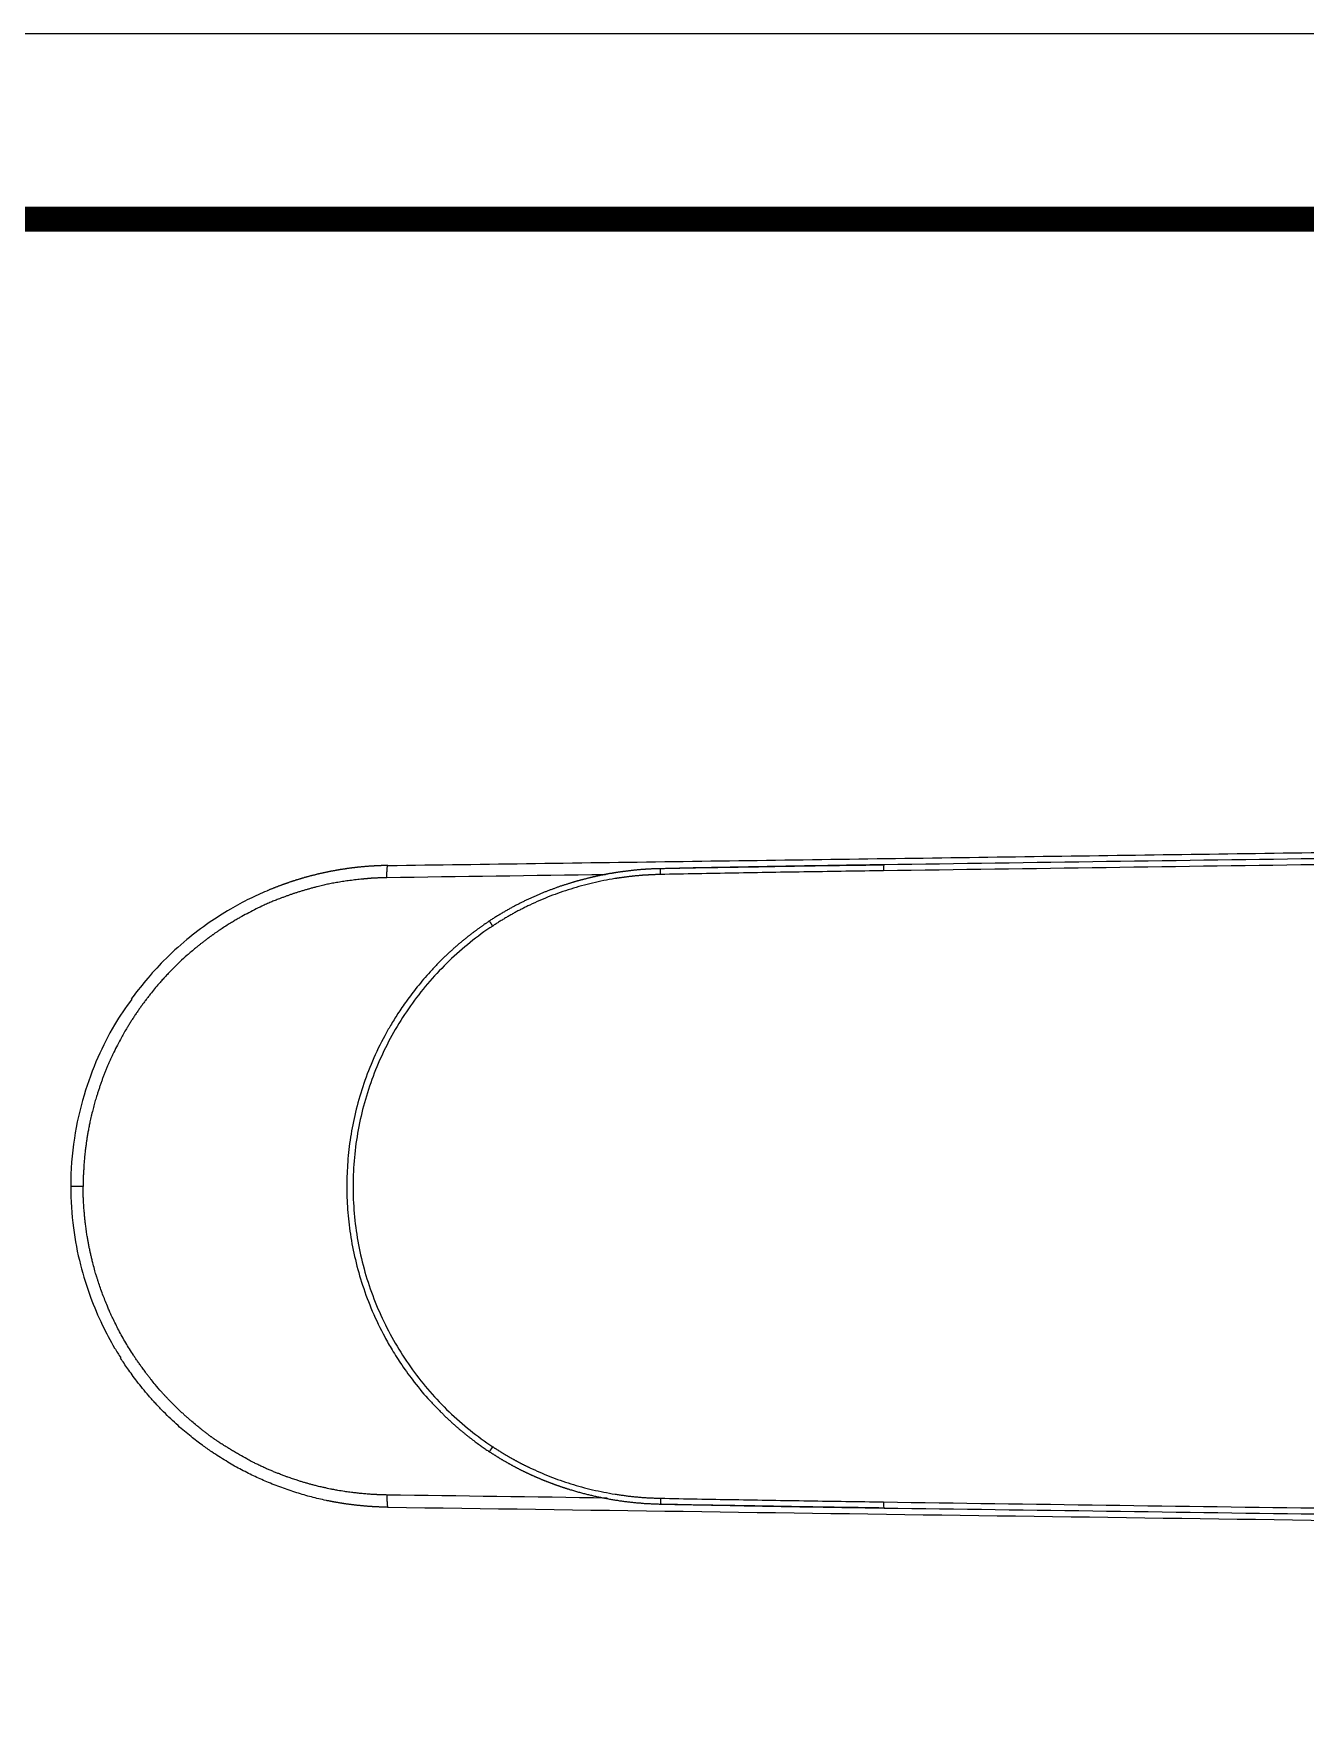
# Model space of a CAD drawing. Extents: x 0 to 790, y 0 to 579.
# Drawn here: x 368.6 to 460.8, y 456.2 to 578.8 of the extents above; entities that cross this region are included whole.
import ezdxf

# ---------------------------------------------------------------- set-up
doc = ezdxf.new("R2010")
doc.units = 0
doc.header["$LTSCALE"] = 10
doc.header["$MEASUREMENT"] = 0
doc.layers.get('0').update_dxf_attribs({"linetype": 'CONTINUOUS'})
doc.layers.add('1', color=7, linetype='CONTINUOUS')

msp = doc.modelspace()

# ---------------------------------------------------------------- linework, layer by layer
at = {"ltscale": 0.5}
msp.add_lwpolyline([(0, 0), (789.88, 0), (789.88, 578.76), (0, 578.76)], close=True, dxfattribs=at)
at = {"color": 5, "linetype": 'ByBlock', "lineweight": 200, "const_width": 1.82}
msp.add_lwpolyline([(12.7, 24.78), (777.1, 24.78), (777.1, 565.32), (12.7, 565.32)], close=True, dxfattribs=at)
at = {"layer": '1', "color": 7, "linetype": 'Continuous', "lineweight": 18}
for centre, major_axis, ratio, start_param, end_param in [((430.23, 518), (0.007, -0.5), 0.085364, 3.140371, 4.583709), ((401.89, 514.01), (0.276, -0.417), 0.014403, 3.107823, 4.576664), ((401.89, 476.36), (0.276, 0.417), 0.014402, 1.706513, 3.175364), ((430.23, 472.36), (0.007, 0.5), 0.085364, 1.699476, 3.142814)]:
    msp.add_ellipse(centre, major_axis=major_axis, ratio=ratio, start_param=start_param, end_param=end_param, dxfattribs=at)
for points, degree in [([(394.25, 518.45), (479.94, 519.65)], 1), ([(430.23, 518.5), (428.41, 518.48), (424.79, 518.42), (419.4, 518.33), (415.83, 518.26), (414.06, 518.22)], 3), ([(478.64, 519.18), (473.26, 519.11), (462.51, 518.95), (446.37, 518.73), (435.61, 518.58), (430.23, 518.5)], 3), ([(401.85, 514.06), (401.28, 513.69), (400.2, 512.89), (398.67, 511.55), (397.27, 510.08), (396.01, 508.49), (394.89, 506.79), (393.94, 505.02), (393.15, 503.17), (392.52, 501.26), (392.07, 499.29), (391.79, 497.28), (391.69, 495.25), (391.78, 493.22), (392.04, 491.2), (392.49, 489.21), (393.12, 487.25), (393.93, 485.37), (394.89, 483.57), (396.01, 481.87), (397.27, 480.29), (398.67, 478.81), (400.2, 477.48), (401.29, 476.68), (401.85, 476.3)], 3), ([(414.06, 472.14), (415.83, 472.11), (419.4, 472.04), (424.79, 471.94), (428.41, 471.89), (430.23, 471.86)], 3), ([(394.25, 471.92), (422.81, 471.52), (451.38, 471.12), (479.94, 470.72)], 3), ([(430.23, 471.86), (435.61, 471.79), (446.37, 471.64), (462.51, 471.41), (473.26, 471.26), (478.64, 471.19)], 3)]:
    msp.add_open_spline(points, degree=degree, dxfattribs=at)
at = {"layer": '1', "color": 7, "linetype": 'Continuous', "lineweight": 13}
for points in [[(478.61, 518.75), (473.23, 518.67), (462.47, 518.52), (446.33, 518.29), (435.57, 518.14), (430.19, 518.07)], [(410.02, 517.78), (404.74, 517.71), (399.46, 517.64), (394.18, 517.56)], [(430.19, 518.07), (428.37, 518.04), (424.75, 517.99), (419.36, 517.9), (415.79, 517.83), (414.01, 517.8)], [(410.15, 472.58), (404.82, 472.65), (399.5, 472.73), (394.18, 472.8)], [(414.01, 472.57), (415.79, 472.53), (419.36, 472.47), (424.75, 472.38), (428.37, 472.33), (430.19, 472.3)], [(430.19, 472.3), (435.57, 472.22), (446.33, 472.07), (462.47, 471.85), (473.23, 471.7), (478.61, 471.62)]]:
    msp.add_open_spline(points, degree=3, dxfattribs=at)
for points, knots in [([(394.18, 517.56), (394.15, 517.56), (394.1, 517.56), (394.02, 517.56), (393.94, 517.56), (393.86, 517.56), (393.78, 517.55), (393.7, 517.55), (393.63, 517.55), (393.55, 517.55), (393.47, 517.54), (393.39, 517.54), (393.31, 517.53), (393.24, 517.53), (393.16, 517.53), (393.08, 517.52), (393.01, 517.52), (392.93, 517.51), (392.85, 517.51), (392.78, 517.5), (392.7, 517.49), (392.62, 517.49), (392.55, 517.48), (392.47, 517.47), (392.35, 517.46), (392.17, 517.45), (391.95, 517.42), (391.72, 517.39), (391.42, 517.35), (391.06, 517.3), (390.64, 517.23), (390.24, 517.16), (389.87, 517.09), (389.5, 517), (389.17, 516.92), (388.88, 516.85), (388.64, 516.78), (388.39, 516.71), (388.15, 516.64), (387.91, 516.57), (387.68, 516.5), (387.46, 516.43), (387.25, 516.36), (387.04, 516.28), (386.82, 516.2), (386.6, 516.12), (386.35, 516.02), (386.07, 515.92), (385.76, 515.79), (385.44, 515.65), (385.04, 515.47), (384.57, 515.24), (384.04, 514.96), (383.6, 514.72), (383.25, 514.52), (382.97, 514.35), (382.66, 514.16), (382.33, 513.95), (382.04, 513.76), (381.8, 513.6), (381.66, 513.5), (381.57, 513.43), (381.52, 513.4), (381.48, 513.37), (381.45, 513.35), (381.41, 513.32), (381.37, 513.29), (381.3, 513.23), (381.18, 513.15), (381.02, 513.03), (380.85, 512.9), (380.67, 512.76), (380.49, 512.61), (380.26, 512.43), (380, 512.21), (379.61, 511.87), (379.15, 511.45), (378.71, 511.02), (378.38, 510.68), (378.15, 510.44), (377.94, 510.21), (377.69, 509.93), (377.41, 509.6), (377.14, 509.27), (376.93, 509), (376.76, 508.78), (376.59, 508.56), (376.42, 508.33), (376.26, 508.11), (376.11, 507.88), (375.95, 507.65), (375.79, 507.41), (375.64, 507.18), (375.49, 506.94), (375.32, 506.66), (375.13, 506.34), (374.9, 505.92), (374.64, 505.44), (374.43, 505.02), (374.28, 504.71), (374.19, 504.5), (374.09, 504.29), (374, 504.08), (373.9, 503.85), (373.8, 503.62), (373.71, 503.38), (373.61, 503.13), (373.52, 502.89), (373.43, 502.64), (373.35, 502.39), (373.26, 502.14), (373.19, 501.9), (373.12, 501.69), (373.06, 501.5), (373.01, 501.31), (372.95, 501.11), (372.9, 500.91), (372.85, 500.71), (372.79, 500.5), (372.74, 500.28), (372.69, 500.07), (372.64, 499.82), (372.58, 499.52), (372.52, 499.2), (372.46, 498.89), (372.42, 498.62), (372.38, 498.39), (372.36, 498.2), (372.34, 498.05), (372.32, 497.89), (372.3, 497.73), (372.28, 497.56), (372.26, 497.36), (372.24, 497.16), (372.22, 496.92), (372.2, 496.65), (372.19, 496.39), (372.18, 496.19), (372.17, 496.04), (372.16, 495.89), (372.16, 495.75), (372.16, 495.61), (372.15, 495.47), (372.15, 495.32), (372.15, 495.23), (372.15, 495.18)], [0, 0, 0, 0, 0.002284, 0.004563, 0.006838, 0.009108, 0.011374, 0.013635, 0.015892, 0.018144, 0.020392, 0.022636, 0.024875, 0.027109, 0.02934, 0.031566, 0.033788, 0.036005, 0.038219, 0.040428, 0.042633, 0.044835, 0.047032, 0.049225, 0.051413, 0.057825, 0.064347, 0.070979, 0.077722, 0.090407, 0.102824, 0.114219, 0.125273, 0.135739, 0.146673, 0.154149, 0.161557, 0.168898, 0.176172, 0.18338, 0.190523, 0.196811, 0.203211, 0.209722, 0.216348, 0.223087, 0.22994, 0.239624, 0.248755, 0.258896, 0.269366, 0.286959, 0.304133, 0.320901, 0.329801, 0.339252, 0.349255, 0.361154, 0.372444, 0.3796, 0.385533, 0.387447, 0.389519, 0.390652, 0.391785, 0.392918, 0.394142, 0.396504, 0.400804, 0.406879, 0.413391, 0.419729, 0.426256, 0.432973, 0.444994, 0.456174, 0.476874, 0.498966, 0.508907, 0.518252, 0.526983, 0.536235, 0.550449, 0.564379, 0.572406, 0.580416, 0.58841, 0.596389, 0.604238, 0.612189, 0.620244, 0.628403, 0.636627, 0.644675, 0.652548, 0.664449, 0.676839, 0.694265, 0.71096, 0.717472, 0.724048, 0.730686, 0.737389, 0.744157, 0.751585, 0.759051, 0.766555, 0.7741, 0.781685, 0.789312, 0.796982, 0.804695, 0.810321, 0.816031, 0.821826, 0.827707, 0.833675, 0.83973, 0.845871, 0.852365, 0.858697, 0.864869, 0.874295, 0.884441, 0.893104, 0.901219, 0.908789, 0.913137, 0.917559, 0.922055, 0.926625, 0.93127, 0.937356, 0.943304, 0.949114, 0.957741, 0.966958, 0.971189, 0.975391, 0.979563, 0.983707, 0.987823, 0.99191, 0.995969, 1, 1, 1, 1]), ([(394.18, 517.56), (394.18, 517.62), (394.18, 517.67), (394.18, 517.78), (394.18, 517.84), (394.18, 517.95), (394.19, 518), (394.19, 518.1), (394.19, 518.15), (394.2, 518.23), (394.2, 518.27), (394.21, 518.34), (394.22, 518.36), (394.23, 518.41), (394.23, 518.42), (394.24, 518.44), (394.25, 518.45), (394.25, 518.45)], [0, 0, 0, 0, 0.125, 0.125, 0.25, 0.25, 0.375, 0.375, 0.5, 0.5, 0.625, 0.625, 0.75, 0.75, 0.875, 0.875, 1, 1, 1, 1]), ([(414.01, 517.8), (413.99, 517.8), (413.94, 517.8), (413.87, 517.79), (413.8, 517.79), (413.72, 517.79), (413.65, 517.79), (413.58, 517.78), (413.51, 517.78), (413.44, 517.78), (413.36, 517.78), (413.29, 517.77), (413.22, 517.77), (413.15, 517.76), (413.08, 517.76), (413, 517.76), (412.93, 517.75), (412.86, 517.75), (412.79, 517.74), (412.72, 517.74), (412.65, 517.73), (412.57, 517.73), (412.5, 517.72), (412.43, 517.71), (412.36, 517.71), (412.29, 517.7), (412.22, 517.69), (412.14, 517.69), (412.07, 517.68), (412, 517.67), (411.93, 517.66), (411.86, 517.66), (411.79, 517.65), (411.71, 517.64), (411.64, 517.63), (411.57, 517.62), (411.5, 517.61), (411.43, 517.6), (411.36, 517.59), (411.29, 517.58), (411.22, 517.57), (411.14, 517.56), (411.07, 517.55), (411, 517.54), (410.93, 517.53), (410.86, 517.52), (410.79, 517.51), (410.47, 517.46), (409.9, 517.36), (409.1, 517.18), (408.3, 516.98), (407.52, 516.75), (406.75, 516.5), (406, 516.22), (405.26, 515.92), (404.73, 515.68), (404.4, 515.52), (404.27, 515.45), (404.14, 515.39), (404.01, 515.32), (403.88, 515.25), (403.74, 515.19), (403.61, 515.12), (403.48, 515.05), (403.36, 514.98), (403.23, 514.9), (403.1, 514.83), (402.97, 514.76), (402.84, 514.68), (402.72, 514.61), (402.59, 514.53), (402.47, 514.46), (402.34, 514.38), (402.22, 514.3), (402.09, 514.22), (401.97, 514.14), (401.89, 514.09), (401.85, 514.06)], [0, 0, 0, 0, 0.005614, 0.011226, 0.016837, 0.022446, 0.028053, 0.033659, 0.039263, 0.044866, 0.050467, 0.056067, 0.061666, 0.067263, 0.07286, 0.078455, 0.084049, 0.089642, 0.095234, 0.100825, 0.106415, 0.112004, 0.117593, 0.123181, 0.128768, 0.134355, 0.139941, 0.145527, 0.151112, 0.156697, 0.162281, 0.167865, 0.173449, 0.179033, 0.184617, 0.1902, 0.195784, 0.201368, 0.206951, 0.212535, 0.218119, 0.223704, 0.229289, 0.234874, 0.240459, 0.246045, 0.251632, 0.257219, 0.321333, 0.385185, 0.448855, 0.512423, 0.57463, 0.63665, 0.698561, 0.760443, 0.771924, 0.783395, 0.794855, 0.806306, 0.817747, 0.82918, 0.840605, 0.852022, 0.863432, 0.874836, 0.886233, 0.897626, 0.909013, 0.920396, 0.931775, 0.943151, 0.954524, 0.965895, 0.977264, 0.988632, 1, 1, 1, 1]), ([(401.85, 476.3), (401.87, 476.29), (401.9, 476.27), (401.96, 476.23), (402.02, 476.19), (402.07, 476.16), (402.13, 476.12), (402.19, 476.09), (402.24, 476.05), (402.3, 476.01), (402.36, 475.98), (402.41, 475.94), (402.47, 475.91), (402.53, 475.87), (402.58, 475.84), (402.64, 475.8), (402.7, 475.77), (402.76, 475.73), (402.81, 475.7), (402.87, 475.67), (402.93, 475.63), (402.99, 475.6), (403.05, 475.56), (403.1, 475.53), (403.16, 475.5), (403.22, 475.46), (403.28, 475.43), (403.34, 475.4), (403.4, 475.37), (403.46, 475.33), (403.52, 475.3), (403.57, 475.27), (403.63, 475.24), (403.69, 475.21), (403.75, 475.18), (403.81, 475.14), (403.87, 475.11), (403.93, 475.08), (403.99, 475.05), (404.05, 475.02), (404.11, 474.99), (404.17, 474.96), (404.23, 474.93), (404.29, 474.9), (404.36, 474.87), (404.42, 474.84), (404.48, 474.81), (404.76, 474.68), (405.26, 474.45), (406, 474.14), (406.75, 473.87), (407.52, 473.61), (408.3, 473.38), (409.1, 473.18), (409.91, 473.01), (410.5, 472.9), (410.87, 472.84), (411.02, 472.82), (411.16, 472.8), (411.31, 472.78), (411.46, 472.76), (411.61, 472.74), (411.76, 472.72), (411.91, 472.7), (412.06, 472.69), (412.21, 472.67), (412.36, 472.66), (412.51, 472.65), (412.66, 472.63), (412.81, 472.62), (412.96, 472.61), (413.11, 472.6), (413.26, 472.6), (413.41, 472.59), (413.56, 472.58), (413.71, 472.58), (413.86, 472.57), (413.96, 472.57), (414.01, 472.57)], [0, 0, 0, 0, 0.005189, 0.010378, 0.015567, 0.020756, 0.025946, 0.031136, 0.036326, 0.041517, 0.046708, 0.051899, 0.057092, 0.062284, 0.067478, 0.072672, 0.077867, 0.083063, 0.08826, 0.093457, 0.098656, 0.103856, 0.109056, 0.114258, 0.119461, 0.124665, 0.129871, 0.135078, 0.140286, 0.145496, 0.150707, 0.15592, 0.161134, 0.16635, 0.171568, 0.176787, 0.182008, 0.187231, 0.192456, 0.197683, 0.202912, 0.208143, 0.213376, 0.218611, 0.223848, 0.229088, 0.234329, 0.239574, 0.301455, 0.363374, 0.42541, 0.487642, 0.551206, 0.614886, 0.678761, 0.742911, 0.754583, 0.766252, 0.777921, 0.789589, 0.801256, 0.812923, 0.82459, 0.836259, 0.847929, 0.859601, 0.871275, 0.882953, 0.894634, 0.906319, 0.918008, 0.929703, 0.941402, 0.953108, 0.96482, 0.976539, 0.988266, 1, 1, 1, 1]), ([(394.18, 472.8), (394.18, 472.74), (394.18, 472.68), (394.18, 472.57), (394.18, 472.51), (394.18, 472.4), (394.19, 472.35), (394.19, 472.26), (394.19, 472.21), (394.2, 472.13), (394.2, 472.09), (394.21, 472.03), (394.22, 472), (394.23, 471.96), (394.23, 471.94), (394.24, 471.92), (394.25, 471.92), (394.25, 471.92)], [0, 0, 0, 0, 0.125, 0.125, 0.25, 0.25, 0.375, 0.375, 0.5, 0.5, 0.625, 0.625, 0.75, 0.75, 0.875, 0.875, 1, 1, 1, 1])]:
    msp.add_open_spline(points, degree=3, knots=knots, dxfattribs=at)
at = {"layer": '1', "color": 7, "linetype": 'Continuous', "lineweight": 18}
for points, knots in [([(394.25, 518.45), (394.23, 518.45), (394.18, 518.45), (394.11, 518.45), (394.03, 518.45), (393.96, 518.44), (393.89, 518.44), (393.81, 518.44), (393.74, 518.44), (393.67, 518.43), (393.6, 518.43), (393.52, 518.43), (393.45, 518.43), (393.38, 518.42), (393.3, 518.42), (393.23, 518.41), (393.16, 518.41), (393.08, 518.41), (393.01, 518.4), (392.94, 518.4), (392.86, 518.39), (392.79, 518.39), (392.72, 518.38), (392.64, 518.37), (392.57, 518.37), (392.49, 518.36), (392.42, 518.35), (392.35, 518.35), (392.27, 518.34), (392.2, 518.33), (392.13, 518.33), (392.05, 518.32), (391.98, 518.31), (391.9, 518.3), (391.83, 518.29), (391.76, 518.28), (391.68, 518.27), (391.61, 518.27), (391.53, 518.26), (391.46, 518.25), (391.39, 518.24), (391.31, 518.23), (391.24, 518.22), (391.16, 518.2), (391.09, 518.19), (391.01, 518.18), (390.94, 518.17), (390.87, 518.16), (390.79, 518.15), (390.72, 518.13), (390.64, 518.12), (390.57, 518.11), (390.49, 518.1), (390.42, 518.08), (390.35, 518.07), (390.27, 518.06), (390.2, 518.04), (390.12, 518.03), (390.05, 518.01), (389.97, 518), (389.9, 517.98), (389.83, 517.97), (389.75, 517.95), (389.68, 517.94), (389.6, 517.92), (389.53, 517.9), (389.45, 517.89), (389.38, 517.87), (389.3, 517.85), (389.23, 517.84), (389.16, 517.82), (389.08, 517.8), (389.01, 517.78), (388.93, 517.76), (388.86, 517.74), (388.78, 517.73), (388.71, 517.71), (388.64, 517.69), (388.56, 517.67), (388.49, 517.65), (388.41, 517.63), (388.34, 517.61), (388.26, 517.59), (388.19, 517.57), (388.12, 517.54), (388.04, 517.52), (387.97, 517.5), (387.89, 517.48), (387.82, 517.46), (387.74, 517.43), (387.67, 517.41), (387.6, 517.39), (387.52, 517.36), (387.45, 517.34), (387.37, 517.32), (387.3, 517.29), (387.23, 517.27), (387.15, 517.24), (387.08, 517.22), (387, 517.19), (386.93, 517.17), (386.86, 517.14), (386.78, 517.12), (386.71, 517.09), (386.64, 517.06), (386.56, 517.04), (386.49, 517.01), (386.42, 516.98), (386.34, 516.96), (386.27, 516.93), (386.2, 516.9), (386.12, 516.87), (386.05, 516.84), (385.98, 516.81), (385.9, 516.78), (385.83, 516.75), (385.76, 516.73), (385.68, 516.7), (385.61, 516.66), (385.54, 516.63), (385.07, 516.44), (384.15, 516.02), (382.75, 515.26), (381.22, 514.29), (379.58, 513.05), (378.05, 511.64), (376.72, 510.18), (375.98, 509.23), (375.64, 508.77)], [0, 0, 0, 0, 0.003351, 0.006705, 0.010062, 0.013421, 0.016782, 0.020146, 0.023512, 0.026881, 0.030253, 0.033626, 0.037002, 0.040381, 0.043762, 0.047146, 0.050532, 0.05392, 0.057311, 0.060704, 0.0641, 0.067498, 0.070898, 0.074301, 0.077707, 0.081114, 0.084524, 0.087937, 0.091352, 0.094769, 0.098189, 0.101611, 0.105036, 0.108463, 0.111893, 0.115325, 0.118759, 0.122196, 0.125635, 0.129077, 0.132521, 0.135968, 0.139417, 0.142868, 0.146322, 0.149778, 0.153237, 0.156698, 0.160162, 0.163628, 0.167096, 0.170567, 0.174041, 0.177517, 0.180995, 0.184475, 0.187959, 0.191444, 0.194932, 0.198423, 0.201915, 0.205411, 0.208908, 0.212409, 0.215911, 0.219416, 0.222924, 0.226433, 0.229946, 0.23346, 0.236977, 0.240497, 0.244019, 0.247543, 0.25107, 0.2546, 0.258131, 0.261665, 0.265202, 0.268741, 0.272282, 0.275826, 0.279373, 0.282921, 0.286472, 0.290026, 0.293582, 0.29714, 0.300701, 0.304264, 0.30783, 0.311398, 0.314969, 0.318542, 0.322117, 0.325695, 0.329275, 0.332858, 0.336443, 0.34003, 0.34362, 0.347213, 0.350807, 0.354405, 0.358004, 0.361606, 0.365211, 0.368818, 0.372427, 0.376039, 0.379653, 0.38327, 0.386889, 0.39051, 0.394134, 0.39776, 0.401389, 0.40502, 0.408654, 0.41229, 0.415928, 0.478525, 0.551582, 0.635094, 0.729054, 0.833455, 0.922018, 1, 1, 1, 1]), ([(414.06, 518.22), (414.03, 518.22), (413.98, 518.22), (413.9, 518.22), (413.83, 518.22), (413.75, 518.21), (413.67, 518.21), (413.6, 518.21), (413.52, 518.2), (413.44, 518.2), (413.36, 518.2), (413.29, 518.19), (413.21, 518.19), (413.13, 518.19), (413.05, 518.18), (412.98, 518.18), (412.9, 518.17), (412.82, 518.17), (412.74, 518.16), (412.67, 518.15), (412.59, 518.15), (412.51, 518.14), (412.43, 518.13), (412.36, 518.13), (412.28, 518.12), (412.2, 518.11), (412.12, 518.1), (412.04, 518.1), (411.97, 518.09), (411.89, 518.08), (411.81, 518.07), (411.73, 518.06), (411.65, 518.05), (411.58, 518.04), (411.5, 518.03), (411.42, 518.02), (411.34, 518.01), (411.26, 518), (411.19, 517.99), (411.11, 517.98), (411.03, 517.97), (410.95, 517.96), (410.87, 517.95), (410.79, 517.93), (410.72, 517.92), (410.64, 517.91), (410.56, 517.9), (410.48, 517.88), (410.4, 517.87), (410.32, 517.86), (410.24, 517.84), (410.17, 517.83), (410.09, 517.81), (410.01, 517.8), (409.93, 517.78), (409.85, 517.77), (409.77, 517.75), (409.69, 517.74), (409.62, 517.72), (409.54, 517.7), (409.46, 517.69), (409.38, 517.67), (409.3, 517.65), (409.22, 517.63), (409.15, 517.62), (409.07, 517.6), (408.99, 517.58), (408.91, 517.56), (408.83, 517.54), (408.75, 517.52), (408.67, 517.5), (408.6, 517.48), (408.52, 517.46), (408.44, 517.44), (408.36, 517.42), (408.28, 517.4), (408.2, 517.38), (408.12, 517.36), (408.05, 517.34), (407.97, 517.32), (407.89, 517.29), (407.81, 517.27), (407.73, 517.25), (407.65, 517.23), (407.58, 517.2), (407.5, 517.18), (407.41, 517.15), (407.32, 517.12), (407.22, 517.09), (407.12, 517.06), (407.01, 517.03), (406.91, 516.99), (406.81, 516.96), (406.7, 516.92), (406.6, 516.89), (406.5, 516.85), (406.39, 516.81), (406.29, 516.77), (406.18, 516.73), (406.08, 516.7), (405.97, 516.65), (405.86, 516.61), (405.76, 516.57), (405.65, 516.53), (405.54, 516.49), (405.43, 516.44), (405.32, 516.4), (405.22, 516.35), (405.11, 516.31), (405, 516.26), (404.89, 516.21), (404.78, 516.16), (404.67, 516.11), (404.56, 516.06), (404.45, 516.01), (404.34, 515.96), (404.22, 515.91), (404.11, 515.85), (404, 515.8), (403.89, 515.74), (403.78, 515.68), (403.67, 515.63), (403.55, 515.57), (403.44, 515.51), (403.33, 515.45), (403.21, 515.39), (403.1, 515.32), (402.99, 515.26), (402.87, 515.2), (402.76, 515.13), (402.65, 515.07), (402.53, 515), (402.42, 514.93), (402.3, 514.86), (402.19, 514.79), (402.07, 514.72), (401.96, 514.65), (401.84, 514.57), (401.73, 514.5), (401.65, 514.45), (401.62, 514.43)], [0, 0, 0, 0, 0.005843, 0.01169, 0.017541, 0.023397, 0.029258, 0.035123, 0.040992, 0.046866, 0.052744, 0.058627, 0.064515, 0.070406, 0.076303, 0.082203, 0.088108, 0.094018, 0.099932, 0.10585, 0.111772, 0.1177, 0.123631, 0.129567, 0.135507, 0.141452, 0.147401, 0.153354, 0.159312, 0.165274, 0.17124, 0.177211, 0.183186, 0.189165, 0.195149, 0.201137, 0.207129, 0.213126, 0.219127, 0.225132, 0.231142, 0.237155, 0.243173, 0.249196, 0.255222, 0.261253, 0.267288, 0.273327, 0.27937, 0.285418, 0.29147, 0.297526, 0.303587, 0.309651, 0.31572, 0.321794, 0.327871, 0.333953, 0.340039, 0.346129, 0.352224, 0.358323, 0.364426, 0.370534, 0.376646, 0.382762, 0.388882, 0.395007, 0.401136, 0.407269, 0.413407, 0.419549, 0.425696, 0.431846, 0.438001, 0.444161, 0.450325, 0.456493, 0.462665, 0.468842, 0.475023, 0.481209, 0.487399, 0.493594, 0.499793, 0.505996, 0.512204, 0.520216, 0.528273, 0.536377, 0.544526, 0.552722, 0.560963, 0.56925, 0.577582, 0.585961, 0.594385, 0.602856, 0.611372, 0.619934, 0.628541, 0.637195, 0.645894, 0.654639, 0.66343, 0.672267, 0.681149, 0.690077, 0.699052, 0.708071, 0.717137, 0.726249, 0.735406, 0.744609, 0.753858, 0.763153, 0.772494, 0.78188, 0.791313, 0.800791, 0.810316, 0.819886, 0.829502, 0.839164, 0.848872, 0.858626, 0.868425, 0.878271, 0.888162, 0.898099, 0.908082, 0.918112, 0.928187, 0.938308, 0.948475, 0.958688, 0.968947, 0.979252, 0.989603, 1, 1, 1, 1]), ([(430.22, 518.48), (429.52, 518.47), (428.22, 518.45), (426.44, 518.43), (424.99, 518.41), (423.83, 518.39), (422.66, 518.37), (421.21, 518.34), (419.24, 518.31), (416.76, 518.27), (414.93, 518.23), (413.94, 518.21)], [0, 0, 0, 0, 0.129012, 0.238272, 0.327778, 0.397531, 0.452479, 0.542872, 0.664256, 0.816632, 1, 1, 1, 1]), ([(401.62, 514.43), (401.59, 514.41), (401.55, 514.38), (401.49, 514.34), (401.42, 514.3), (401.36, 514.25), (401.29, 514.21), (401.22, 514.16), (401.15, 514.11), (401.08, 514.06), (401.01, 514.01), (400.94, 513.96), (400.87, 513.91), (400.8, 513.86), (400.72, 513.8), (400.64, 513.74), (400.57, 513.69), (400.49, 513.63), (400.41, 513.57), (400.33, 513.51), (400.25, 513.45), (400.17, 513.38), (400.09, 513.32), (400.01, 513.26), (399.92, 513.19), (399.84, 513.12), (399.75, 513.05), (399.67, 512.98), (399.58, 512.91), (399.49, 512.83), (399.4, 512.76), (399.31, 512.68), (399.22, 512.61), (399.13, 512.53), (399.04, 512.45), (398.95, 512.36), (398.86, 512.28), (398.76, 512.2), (398.67, 512.11), (398.58, 512.02), (398.48, 511.93), (398.39, 511.84), (398.29, 511.75), (398.19, 511.65), (398.1, 511.56), (398, 511.46), (397.9, 511.36), (397.8, 511.26), (397.7, 511.16), (397.61, 511.06), (397.51, 510.95), (397.41, 510.84), (397.02, 510.42), (396.4, 509.69), (395.62, 508.67), (394.98, 507.73), (394.46, 506.89), (393.82, 505.76), (393.11, 504.29), (392.41, 502.43), (391.88, 500.58), (391.52, 498.77), (391.32, 496.99), (391.25, 495.24), (391.31, 493.48), (391.51, 491.69), (391.87, 489.84), (392.4, 487.98), (393.1, 486.1), (393.85, 484.55), (394.58, 483.26), (395.29, 482.16), (396.2, 480.91), (396.97, 479.99), (397.5, 479.42), (397.7, 479.22), (397.89, 479.02), (398.08, 478.82), (398.27, 478.64), (398.46, 478.46), (398.64, 478.28), (398.83, 478.11), (399.01, 477.95), (399.19, 477.79), (399.36, 477.64), (399.54, 477.49), (399.71, 477.35), (399.88, 477.21), (400.04, 477.08), (400.2, 476.96), (400.36, 476.84), (400.51, 476.72), (400.66, 476.61), (400.81, 476.5), (400.96, 476.4), (401.09, 476.3), (401.23, 476.2), (401.36, 476.11), (401.49, 476.02), (401.57, 475.97), (401.62, 475.94)], [0, 0, 0, 0, 0.001653, 0.003339, 0.005056, 0.006805, 0.008586, 0.010399, 0.012244, 0.014121, 0.016029, 0.01797, 0.019942, 0.021946, 0.023983, 0.026051, 0.028151, 0.030282, 0.032446, 0.034642, 0.036869, 0.039129, 0.04142, 0.043743, 0.046098, 0.048485, 0.050904, 0.053355, 0.055837, 0.058352, 0.060898, 0.063476, 0.066087, 0.068729, 0.071402, 0.074108, 0.076846, 0.079615, 0.082417, 0.08525, 0.088115, 0.091012, 0.093941, 0.096902, 0.099895, 0.102919, 0.105976, 0.109064, 0.112184, 0.115337, 0.11852, 0.121736, 0.124984, 0.156456, 0.184689, 0.209684, 0.23144, 0.249958, 0.295061, 0.338695, 0.380861, 0.421559, 0.460791, 0.498556, 0.536846, 0.576575, 0.617743, 0.66035, 0.704397, 0.749885, 0.773523, 0.802253, 0.836075, 0.874988, 0.881333, 0.887556, 0.893655, 0.899632, 0.905485, 0.911215, 0.916823, 0.922308, 0.927669, 0.932908, 0.938024, 0.943016, 0.947886, 0.952633, 0.957256, 0.961757, 0.966135, 0.97039, 0.974522, 0.97853, 0.982416, 0.986179, 0.989819, 0.993336, 0.996729, 1, 1, 1, 1]), ([(375.68, 508.75), (375.23, 508.15), (374.31, 506.81), (373.14, 504.47), (372.12, 501.73), (371.42, 498.58), (371.25, 496.36), (371.25, 495.18)], [0, 0, 0, 0, 0.154338, 0.336372, 0.538002, 0.75922, 1, 1, 1, 1]), ([(371.25, 495.18), (371.25, 494.17), (371.37, 492.26), (371.89, 489.57), (372.62, 487.21), (373.48, 485.21), (374.24, 483.75), (374.73, 482.98), (374.89, 482.74)], [0, 0, 0, 0, 0.229506, 0.437821, 0.624924, 0.790804, 0.935459, 1, 1, 1, 1]), ([(394.18, 472.8), (394.15, 472.8), (394.1, 472.81), (394.03, 472.81), (393.96, 472.81), (393.88, 472.81), (393.81, 472.81), (393.73, 472.81), (393.66, 472.82), (393.59, 472.82), (393.51, 472.82), (393.44, 472.83), (393.36, 472.83), (393.23, 472.84), (393.03, 472.85), (392.73, 472.87), (392.38, 472.9), (392.04, 472.94), (391.74, 472.97), (391.44, 473.01), (391.08, 473.06), (390.69, 473.12), (390.35, 473.19), (390.1, 473.23), (389.9, 473.28), (389.7, 473.32), (389.46, 473.37), (389.17, 473.44), (388.88, 473.52), (388.63, 473.58), (388.39, 473.65), (388.15, 473.72), (387.91, 473.79), (387.64, 473.88), (387.34, 473.98), (387.08, 474.07), (386.9, 474.13), (386.79, 474.17), (386.66, 474.22), (386.53, 474.27), (386.36, 474.34), (386.15, 474.42), (385.9, 474.52), (385.65, 474.63), (385.38, 474.74), (385.11, 474.87), (384.84, 475), (384.58, 475.12), (384.31, 475.26), (383.95, 475.45), (383.62, 475.64), (383.34, 475.8), (383.19, 475.89), (383.05, 475.97), (382.91, 476.06), (382.78, 476.14), (382.65, 476.22), (382.49, 476.32), (382.28, 476.45), (382.09, 476.57), (381.93, 476.68), (381.84, 476.74), (381.75, 476.8), (381.67, 476.86), (381.6, 476.91), (381.54, 476.95), (381.48, 476.99), (381.42, 477.03), (381.37, 477.07), (381.3, 477.12), (381.24, 477.16), (381.17, 477.22), (381.09, 477.28), (381, 477.35), (380.9, 477.42), (380.81, 477.49), (380.72, 477.57), (380.61, 477.66), (380.46, 477.78), (380.24, 477.96), (380, 478.16), (379.81, 478.33), (379.69, 478.43), (379.61, 478.51), (379.51, 478.6), (379.42, 478.68), (379.32, 478.77), (379.22, 478.86), (379.1, 478.97), (378.96, 479.11), (378.8, 479.27), (378.66, 479.41), (378.54, 479.53), (378.43, 479.64), (378.3, 479.77), (378.16, 479.92), (378, 480.1), (377.73, 480.39), (377.43, 480.74), (377.15, 481.09), (376.97, 481.31), (376.85, 481.47), (376.73, 481.62), (376.62, 481.77), (376.52, 481.91), (376.4, 482.07), (376.26, 482.27), (376.1, 482.5), (375.94, 482.72), (375.75, 483.02), (375.51, 483.39), (375.24, 483.84), (374.98, 484.29), (374.74, 484.74), (374.51, 485.19), (374.33, 485.56), (374.19, 485.85), (374.11, 486.04), (374.01, 486.26), (373.83, 486.69), (373.56, 487.36), (373.33, 488.02), (373.19, 488.45), (373.14, 488.62), (373.09, 488.76), (373.05, 488.89), (372.98, 489.16), (372.89, 489.49), (372.8, 489.85), (372.73, 490.13), (372.67, 490.4), (372.61, 490.67), (372.56, 490.94), (372.51, 491.22), (372.47, 491.46), (372.43, 491.66), (372.41, 491.79), (372.4, 491.89), (372.39, 491.96), (372.37, 492.05), (372.35, 492.23), (372.32, 492.48), (372.29, 492.74), (372.26, 492.95), (372.25, 493.1), (372.24, 493.26), (372.22, 493.41), (372.21, 493.57), (372.2, 493.72), (372.19, 493.88), (372.18, 494.01), (372.18, 494.16), (372.17, 494.31), (372.16, 494.47), (372.16, 494.61), (372.16, 494.74), (372.15, 494.88), (372.15, 495.03), (372.15, 495.13), (372.15, 495.18)], [0, 0, 0, 0, 0.002132, 0.004264, 0.006395, 0.008527, 0.010658, 0.01279, 0.014922, 0.017053, 0.019184, 0.021316, 0.023447, 0.025578, 0.032739, 0.041363, 0.05145, 0.062439, 0.071229, 0.077822, 0.088627, 0.102787, 0.111259, 0.118701, 0.125112, 0.12889, 0.136084, 0.146694, 0.15425, 0.161648, 0.16889, 0.17611, 0.183326, 0.190536, 0.200618, 0.210704, 0.213795, 0.217235, 0.221025, 0.225165, 0.229655, 0.236908, 0.244519, 0.252489, 0.260817, 0.269503, 0.278507, 0.286692, 0.294057, 0.304482, 0.321966, 0.327105, 0.332054, 0.336812, 0.34138, 0.345757, 0.349944, 0.354765, 0.361851, 0.371204, 0.374708, 0.37802, 0.381139, 0.384065, 0.386271, 0.3884, 0.390454, 0.392432, 0.394572, 0.396712, 0.398852, 0.400991, 0.404437, 0.407857, 0.411251, 0.414618, 0.417461, 0.421619, 0.427093, 0.433882, 0.446153, 0.453553, 0.456082, 0.459753, 0.463444, 0.467155, 0.470886, 0.474636, 0.478407, 0.485055, 0.491681, 0.498287, 0.50199, 0.506466, 0.511715, 0.517736, 0.52453, 0.532097, 0.551729, 0.564219, 0.57042, 0.576295, 0.581846, 0.587072, 0.591974, 0.596551, 0.604732, 0.612733, 0.620556, 0.628199, 0.643265, 0.658334, 0.673406, 0.688481, 0.702556, 0.716628, 0.723478, 0.730311, 0.734727, 0.744033, 0.77072, 0.79741, 0.803678, 0.809932, 0.812523, 0.816499, 0.82186, 0.836504, 0.845828, 0.853756, 0.861685, 0.869614, 0.877543, 0.885473, 0.893403, 0.898476, 0.903521, 0.904894, 0.906857, 0.909408, 0.912547, 0.922628, 0.931229, 0.935697, 0.940164, 0.94463, 0.949096, 0.95356, 0.958024, 0.962487, 0.966949, 0.969507, 0.975346, 0.979825, 0.983485, 0.987281, 0.991299, 0.995539, 1, 1, 1, 1]), ([(394.25, 471.92), (394.23, 471.92), (394.18, 471.92), (394.1, 471.92), (394.02, 471.92), (393.95, 471.92), (393.87, 471.92), (393.79, 471.93), (393.72, 471.93), (393.64, 471.93), (393.56, 471.94), (393.49, 471.94), (393.41, 471.94), (393.33, 471.95), (393.26, 471.95), (393.18, 471.95), (393.1, 471.96), (393.03, 471.96), (392.95, 471.97), (392.87, 471.97), (392.79, 471.98), (392.72, 471.99), (392.64, 471.99), (392.56, 472), (392.49, 472.01), (392.41, 472.01), (392.33, 472.02), (392.25, 472.03), (392.18, 472.04), (392.1, 472.04), (392.02, 472.05), (391.95, 472.06), (391.87, 472.07), (391.79, 472.08), (391.71, 472.09), (391.64, 472.1), (391.56, 472.11), (391.48, 472.12), (391.4, 472.13), (391.33, 472.14), (391.25, 472.15), (391.17, 472.16), (391.09, 472.17), (391.02, 472.18), (390.94, 472.2), (390.86, 472.21), (390.78, 472.22), (390.71, 472.23), (390.63, 472.25), (390.55, 472.26), (390.47, 472.27), (390.4, 472.29), (390.32, 472.3), (390.24, 472.32), (390.16, 472.33), (390.08, 472.35), (390.01, 472.36), (389.93, 472.38), (389.85, 472.39), (389.44, 472.48), (388.7, 472.65), (387.63, 472.96), (386.54, 473.33), (385.5, 473.74), (384.49, 474.19), (383.5, 474.69), (382.49, 475.27), (381.59, 475.85), (380.74, 476.44), (379.92, 477.07), (378.97, 477.87), (378.13, 478.68), (377.43, 479.41), (376.92, 479.98), (376.47, 480.52), (376.06, 481.03), (375.71, 481.5), (375.4, 481.94), (375.12, 482.34), (374.95, 482.61), (374.87, 482.73)], [0, 0, 0, 0, 0.003307, 0.006617, 0.009928, 0.013242, 0.016558, 0.019876, 0.023196, 0.026519, 0.029844, 0.033171, 0.0365, 0.039831, 0.043164, 0.0465, 0.049838, 0.053178, 0.05652, 0.059864, 0.063211, 0.066559, 0.06991, 0.073263, 0.076619, 0.079976, 0.083336, 0.086698, 0.090062, 0.093428, 0.096796, 0.100167, 0.10354, 0.106915, 0.110292, 0.113671, 0.117053, 0.120437, 0.123823, 0.127211, 0.130601, 0.133994, 0.137389, 0.140786, 0.144185, 0.147586, 0.15099, 0.154395, 0.157803, 0.161213, 0.164626, 0.16804, 0.171457, 0.174876, 0.178297, 0.18172, 0.185146, 0.188574, 0.192004, 0.195436, 0.242697, 0.291072, 0.340563, 0.39117, 0.43647, 0.484273, 0.534579, 0.587388, 0.623293, 0.668019, 0.721565, 0.783931, 0.819348, 0.852317, 0.882838, 0.910912, 0.936538, 0.959717, 0.980447, 1, 1, 1, 1]), ([(401.62, 475.94), (401.64, 475.93), (401.68, 475.9), (401.74, 475.86), (401.81, 475.82), (401.87, 475.78), (401.93, 475.74), (402, 475.7), (402.06, 475.66), (402.12, 475.62), (402.18, 475.58), (402.25, 475.54), (402.31, 475.5), (402.37, 475.46), (402.44, 475.42), (402.5, 475.39), (402.56, 475.35), (402.63, 475.31), (402.69, 475.27), (402.75, 475.24), (402.82, 475.2), (402.88, 475.17), (402.94, 475.13), (403, 475.1), (403.07, 475.06), (403.13, 475.03), (403.19, 474.99), (403.25, 474.96), (403.32, 474.92), (403.38, 474.89), (403.44, 474.86), (403.5, 474.82), (403.57, 474.79), (403.63, 474.76), (403.69, 474.73), (403.75, 474.7), (403.81, 474.66), (403.88, 474.63), (403.94, 474.6), (404, 474.57), (404.06, 474.54), (404.12, 474.51), (404.18, 474.48), (404.25, 474.45), (404.31, 474.42), (404.37, 474.39), (404.43, 474.36), (404.49, 474.34), (404.55, 474.31), (404.61, 474.28), (404.67, 474.25), (404.74, 474.22), (404.8, 474.2), (404.86, 474.17), (404.92, 474.14), (404.98, 474.12), (405.04, 474.09), (405.1, 474.06), (405.16, 474.04), (405.22, 474.01), (405.28, 473.99), (405.34, 473.96), (405.4, 473.94), (405.46, 473.91), (405.52, 473.89), (405.58, 473.86), (405.64, 473.84), (405.7, 473.82), (405.75, 473.79), (405.81, 473.77), (405.87, 473.75), (405.93, 473.73), (405.99, 473.7), (406.05, 473.68), (406.11, 473.66), (406.17, 473.64), (406.22, 473.62), (406.28, 473.59), (406.34, 473.57), (406.4, 473.55), (406.46, 473.53), (406.51, 473.51), (406.57, 473.49), (406.63, 473.47), (406.69, 473.45), (406.74, 473.43), (406.8, 473.41), (406.86, 473.39), (406.91, 473.37), (406.97, 473.35), (407.03, 473.34), (407.08, 473.32), (407.14, 473.3), (407.2, 473.28), (407.25, 473.26), (407.31, 473.25), (407.36, 473.23), (407.45, 473.2), (407.56, 473.17), (407.71, 473.12), (407.85, 473.08), (408, 473.04), (408.14, 473), (408.29, 472.96), (408.43, 472.92), (408.58, 472.89), (408.72, 472.85), (408.87, 472.81), (409.01, 472.78), (409.16, 472.75), (409.3, 472.71), (409.45, 472.68), (409.59, 472.65), (409.74, 472.62), (409.88, 472.59), (410.03, 472.56), (410.17, 472.54), (410.32, 472.51), (410.46, 472.49), (410.61, 472.46), (410.75, 472.44), (410.9, 472.42), (411.04, 472.39), (411.19, 472.37), (411.33, 472.35), (411.48, 472.33), (411.62, 472.32), (411.77, 472.3), (411.91, 472.28), (412.05, 472.27), (412.2, 472.25), (412.34, 472.24), (412.49, 472.23), (412.63, 472.22), (412.77, 472.2), (412.92, 472.19), (413.06, 472.18), (413.2, 472.18), (413.35, 472.17), (413.49, 472.16), (413.63, 472.16), (413.77, 472.15), (413.91, 472.15), (414.01, 472.15), (414.06, 472.14)], [0, 0, 0, 0, 0.005746, 0.011479, 0.017197, 0.022901, 0.028592, 0.034268, 0.03993, 0.045578, 0.051212, 0.056832, 0.062438, 0.06803, 0.073608, 0.079172, 0.084722, 0.090258, 0.09578, 0.101288, 0.106782, 0.112262, 0.117728, 0.12318, 0.128618, 0.134042, 0.139452, 0.144848, 0.15023, 0.155598, 0.160952, 0.166292, 0.171618, 0.17693, 0.182228, 0.187512, 0.192783, 0.198039, 0.203281, 0.208509, 0.213723, 0.218923, 0.224109, 0.229282, 0.23444, 0.239584, 0.244714, 0.249831, 0.254933, 0.260021, 0.265095, 0.270156, 0.275202, 0.280234, 0.285253, 0.290257, 0.295248, 0.300224, 0.305187, 0.310135, 0.31507, 0.319991, 0.324897, 0.32979, 0.334669, 0.339534, 0.344385, 0.349221, 0.354044, 0.358853, 0.363648, 0.368429, 0.373196, 0.377949, 0.382689, 0.387414, 0.392125, 0.396822, 0.401505, 0.406175, 0.41083, 0.415472, 0.420099, 0.424712, 0.429312, 0.433897, 0.438469, 0.443026, 0.44757, 0.452099, 0.456615, 0.461117, 0.465604, 0.470078, 0.474538, 0.478983, 0.483415, 0.487833, 0.499299, 0.510751, 0.522187, 0.533608, 0.545015, 0.556406, 0.567783, 0.579144, 0.590491, 0.601823, 0.61314, 0.624443, 0.635731, 0.647004, 0.658262, 0.669506, 0.680736, 0.69195, 0.703151, 0.714336, 0.725507, 0.736664, 0.747806, 0.758934, 0.770047, 0.781146, 0.79223, 0.803299, 0.814354, 0.825394, 0.836419, 0.84743, 0.858425, 0.869406, 0.880372, 0.891323, 0.902259, 0.913179, 0.924085, 0.934976, 0.945851, 0.956711, 0.967556, 0.978386, 0.989201, 1, 1, 1, 1]), ([(413.94, 472.15), (414.64, 472.14), (415.93, 472.11), (417.71, 472.08), (419.17, 472.06), (420.33, 472.04), (421.5, 472.02), (422.94, 471.99), (424.92, 471.96), (427.4, 471.92), (429.22, 471.9), (430.22, 471.88)], [0, 0, 0, 0, 0.129012, 0.238272, 0.327778, 0.397531, 0.452479, 0.542872, 0.664256, 0.816632, 1, 1, 1, 1])]:
    msp.add_open_spline(points, degree=3, knots=knots, dxfattribs=at)
at = {"layer": '1', "color": 7, "linetype": 'Continuous', "lineweight": 13}
for points, weights in [([(414.01, 517.8), (414.01, 518), (414.02, 518.16), (414.04, 518.22)], [1.20017206479, 1.01743901093, 0.959815955589, 1.02730289877]), ([(372.15, 495.18), (371.67, 495.18), (371.31, 495.18), (371.25, 495.18)], [1.17119826855, 0.976733556308, 0.947938704344, 1.08481371266]), ([(414.01, 472.57), (414.01, 472.37), (414.02, 472.21), (414.04, 472.15)], [1.19558846594, 1.01518000239, 0.959576496906, 1.0287779495])]:
    msp.add_rational_spline(points, weights, degree=3, dxfattribs=at)
at = {"layer": '1', "color": 7, "linetype": 'Continuous', "lineweight": 18}
for points, weights in [([(414.04, 518.22), (414.04, 518.24), (414.05, 518.24), (414.06, 518.22)], [1.02730396204, 1.05725839877, 1.11185948601, 1.19110722377]), ([(414.04, 472.15), (414.04, 472.13), (414.05, 472.13), (414.06, 472.14)], [1.02877826686, 1.05961068254, 1.11521798809, 1.19560018352])]:
    msp.add_rational_spline(points, weights, degree=3, dxfattribs=at)

doc.saveas('drawing.dxf')
